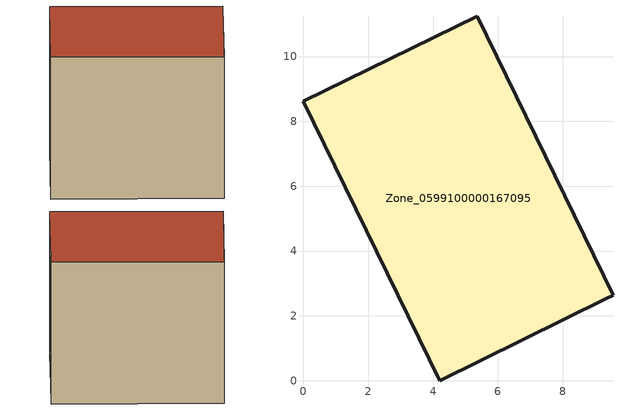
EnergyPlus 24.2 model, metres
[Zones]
Zone_0599100000167095
 floor ground (C_G): 9.32,2.53 4.2,0 0,8.62 5.36,11.24 9.55,2.63 z0
 wall outside (C_F): 9.55,2.63 5.36,11.24 0,8.62 4.2,0 9.32,2.53 9.55,2.63 z0:8.89
 roof outside (C_R): 4.2,0 9.32,2.53 9.55,2.63 5.36,11.24 0,8.62 z8.89
[BUILDING]
Pand.0599100000167095: North Axis=0; Terrain=City; Loads Convergence Tolerance Value=0.04; Temperature Convergence Tolerance Value=0.4; Solar Distribution=FullExterior; Maximum Number of Warmup Days=25; Minimum Number of Warmup Days=1
[Site:Location]
Rotterdam.The.Hague.AP_ZH_NLD Design_Conditions: Latitude=51.96; Longitude=4.45; Time Zone=1; Elevation=-4.5
[SITE:GROUNDTEMPERATURE:BUILDINGSURFACE]
18, 18, 18, 18, 18, 18, 18, 18, 18, 18, 18, 18
[MATERIAL] Thermal Absorptance=0.9; Solar Absorptance=0.7; Visible Absorptance=0.7
Name | Roughness | Thickness | Conductivity | Density | Specific Heat
G.TI.1965-1974 | MediumSmooth | 0.15 | 0.882353 | 540 | 1210
F.TI.1965-1974 | Rough | 0.3 | 0.697674 | 1920 | 840
R.TI.1965-1974 | MediumRough | 0.2 | 0.232558 | 1500 | 1000
[CONSTRUCTION]
C_G: G.TI.1965-1974
C_F: F.TI.1965-1974
C_R: R.TI.1965-1974
[ZONE]
Zone_0599100000167095: Type=1; Multiplier=1; Ceiling Height=Autocalculate; Volume=Autocalculate; Floor Area=autocalculate; Part of Total Floor Area=Yes
[ZONEINFILTRATION:DESIGNFLOWRATE]
Infil_Zone_0599100000167095: Zone or ZoneList or Space or SpaceList=Zone_0599100000167095; Schedule=AlwaysOn; Design Flow Rate Calculation Method=Flow/Area; Flow Rate per Floor Area=0.003; Constant Term Coefficient=1; Temperature Term Coefficient=0; Velocity Term Coefficient=0; Velocity Squared Term Coefficient=0
[HVACTEMPLATE:ZONE:IDEALLOADSAIRSYSTEM]
Zone_0599100000167095: Maximum Heating Supply Air Temperature=50; Minimum Cooling Supply Air Temperature=13; Maximum Heating Supply Air Humidity Ratio=0.0156; Minimum Cooling Supply Air Humidity Ratio=0.0077; Heating Limit=NoLimit; Cooling Limit=NoLimit; Dehumidification Control Type=ConstantSensibleHeatRatio; Cooling Sensible Heat Ratio=0.7; Dehumidification Setpoint=60; Humidification Control Type=None; Humidification Setpoint=30; Outdoor Air Method=None; Outdoor Air Flow Rate per Person=0.00944; Outdoor Air Flow Rate per Zone Floor Area=0; Outdoor Air Flow Rate per Zone=0; Demand Controlled Ventilation Type=None; Outdoor Air Economizer Type=NoEconomizer; Heat Recovery Type=None; Sensible Heat Recovery Effectiveness=0.7; Latent Heat Recovery Effectiveness=0.65
[ZONECONTROL:THERMOSTAT]
ThermostatControl_Zone_0599100000167095: Zone or ZoneList=Zone_0599100000167095; Control Type Schedule=DualSetpointControlType; Control 1=Thermostat_Zone_0599100000167095; Temperature Difference Between Cutout And Setpoint=0
[THERMOSTATSETPOINT:DUALSETPOINT]
Thermostat_Zone_0599100000167095: Heating Setpoint Temperature Schedule=HeatingSetpoint_Zone_0599100000167095; Cooling Setpoint Temperature Schedule=CoolingSetpoint_Zone_0599100000167095
[SCHEDULE:COMPACT]
HeatingSetpoint_Zone_0599100000167095: Through: 12/31, For: AllDays, Until: 24:00, 21
CoolingSetpoint_Zone_0599100000167095: Through: 12/31, For: AllDays, Until: 24:00, 24
DualSetpointControlType: Through: 12/31, For: AllDays, Until: 24:00, 4
AlwaysOn: Through: 12/31, For: AllDays, Until: 24:00, 1
